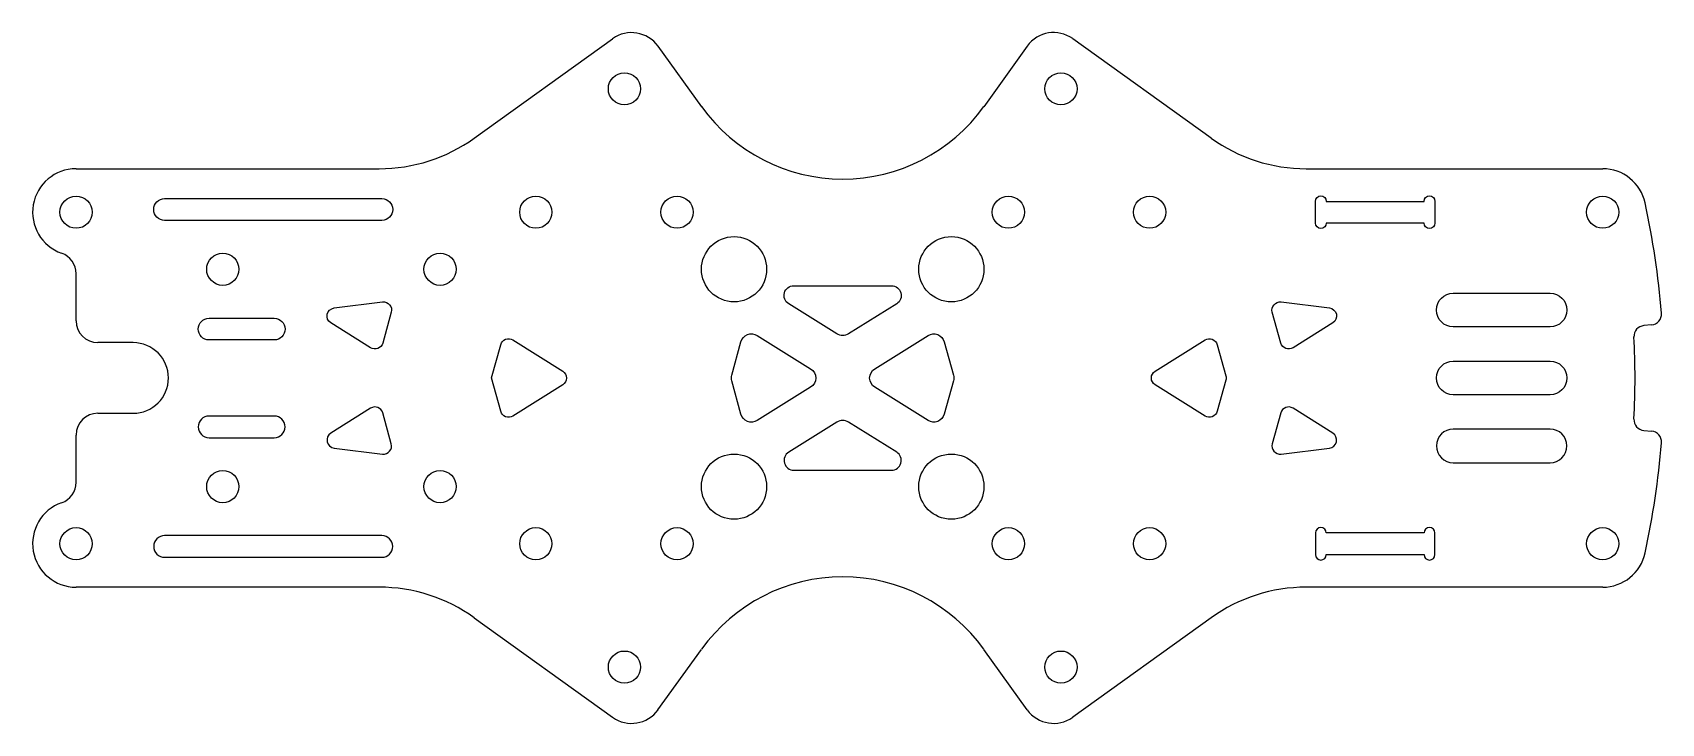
# Model space of a CAD drawing. Header units: millimetres. Extents: x 18 to 168, y 19 to 83.
import ezdxf

# ---------------------------------------------------------------- set-up
doc = ezdxf.new("R2010")
doc.units = ezdxf.units.MM
doc.layers.add('Main Plate', color=2, linetype='Continuous')

msp = doc.modelspace()

# ---------------------------------------------------------------- linework, layer by layer
at = {"layer": 'Main Plate'}
for p, q in [((58.26, 72.8), (70.99, 81.94)), ((75.17, 81.26), (79.17, 75.69)), ((109.16, 81.26), (105.16, 75.69)), ((126.07, 72.8), (113.35, 81.94)), ((21.61, 69.98), (49.51, 69.98)), ((134.82, 69.98), (162.12, 69.98)), ((21.61, 55.98), (21.61, 60.32)), ((166.61, 55.61), (165.91, 55.55)), ((26.86, 53.98), (23.61, 53.98)), ((23.61, 47.48), (26.86, 47.48)), ((21.61, 41.13), (21.61, 45.48)), ((165.91, 45.9), (166.61, 45.84)), ((49.51, 31.48), (21.61, 31.48)), ((162.12, 31.48), (134.83, 31.48)), ((58.26, 28.66), (70.99, 19.51)), ((126.07, 28.66), (113.35, 19.51)), ((75.17, 20.2), (79.17, 25.76)), ((109.16, 20.2), (105.16, 25.76))]:
    msp.add_line(p, q, dxfattribs=at)
for points in [[(136.68, 64.98, -1), (135.68, 64.98), (135.68, 66.98, -1), (136.68, 66.98), (145.68, 66.98, -1), (146.68, 66.98), (146.68, 64.98, -1), (145.68, 64.98)], [(29.76, 65.23, -1), (29.76, 67.23), (49.76, 67.23, -1), (49.76, 65.23)], [(96.66, 59.22, -0.751659), (97.14, 57.55), (92.7, 54.78, -0.286684), (91.64, 54.78), (87.2, 57.55, -0.751659), (87.67, 59.22)], [(157.28, 58.53, -1), (157.28, 55.43), (148.37, 55.43, -1), (148.37, 58.53)], [(45.06, 55.79, -0.70656), (45.36, 57.17), (49.81, 57.72, -0.534402), (50.62, 56.78), (49.84, 53.94, -0.501556), (48.72, 53.51)], [(136.97, 57.17, -0.70656), (137.28, 55.79), (133.62, 53.51, -0.501556), (132.5, 53.94), (131.71, 56.78, -0.534402), (132.53, 57.72)], [(33.85, 54.23, -1), (33.85, 56.23), (39.85, 56.23, -1), (39.85, 54.23)], [(60.69, 53.79, -0.501556), (61.82, 54.23), (66.4, 51.36, -0.55435), (66.4, 50.09), (61.82, 47.23, -0.501556), (60.69, 47.66), (59.85, 50.73)], [(84.3, 46.81, -0.501541), (82.81, 47.39), (81.96, 50.46, -0.135658), (81.96, 50.99), (82.81, 54.06, -0.501541), (84.3, 54.64), (89.22, 51.57, -0.554383), (89.22, 49.88)], [(100.03, 54.64, -0.501541), (101.52, 54.06), (102.37, 50.99, -0.135658), (102.37, 50.46), (101.52, 47.39, -0.501541), (100.03, 46.81), (95.12, 49.88, -0.554383), (95.12, 51.57)], [(120.93, 50.09, -0.55435), (120.93, 51.36), (125.52, 54.23, -0.501556), (126.64, 53.79), (127.43, 50.93, -0.135659), (127.43, 50.53), (126.64, 47.66, -0.501556), (125.52, 47.23)], [(148.37, 49.18, -1), (148.37, 52.28), (157.28, 52.28, -1), (157.28, 49.18)], [(45.06, 45.66, 0.70656), (45.36, 44.28), (49.81, 43.73, 0.534402), (50.62, 44.68), (49.84, 47.51, 0.501556), (48.72, 47.95)], [(136.97, 44.28, 0.70656), (137.28, 45.66), (133.62, 47.95, 0.501556), (132.5, 47.51), (131.71, 44.68, 0.534402), (132.53, 43.73)], [(33.85, 47.23, 1), (33.85, 45.23), (39.85, 45.23, 1), (39.85, 47.23)], [(96.66, 42.24, 0.751659), (97.14, 43.9), (92.7, 46.67, 0.286684), (91.64, 46.67), (87.2, 43.9, 0.751659), (87.67, 42.24)], [(157.28, 42.93, 1), (157.28, 46.03), (148.37, 46.03, 1), (148.37, 42.93)], [(29.76, 36.23, 1), (29.76, 34.23), (49.76, 34.23, 1), (49.76, 36.23)], [(136.68, 36.48, 1), (135.68, 36.48), (135.68, 34.48, 1), (136.68, 34.48), (145.68, 34.48, 1), (146.68, 34.48), (146.68, 36.48, 1), (145.68, 36.48)]]:
    msp.add_lwpolyline(points, format="xyb", close=True, dxfattribs=at)
for centre, radius in [((72.08, 77.33), 1.48), ((112.26, 77.33), 1.48), ((21.61, 65.98), 1.48), ((63.92, 65.98), 1.48), ((76.92, 65.98), 1.48), ((107.42, 65.98), 1.48), ((120.42, 65.98), 1.48), ((162.12, 65.98), 1.48), ((82.17, 60.73), 3), ((102.17, 60.73), 3), ((35.11, 60.73), 1.48), ((55.11, 60.73), 1.48), ((82.17, 40.73), 3), ((102.17, 40.73), 3), ((35.11, 40.73), 1.48), ((55.11, 40.73), 1.48), ((21.61, 35.48), 1.48), ((63.92, 35.48), 1.48), ((76.92, 35.48), 1.48), ((107.42, 35.48), 1.48), ((120.42, 35.48), 1.48), ((162.12, 35.48), 1.48), ((72.08, 24.13), 1.48), ((112.26, 24.13), 1.48)]:
    msp.add_circle(centre, radius, dxfattribs=at)
for centre, radius, start, end in [((72.74, 79.5), 3, 35.7, 125.7), ((111.59, 79.51), 3, 54.3021, 144.3021), ((92.17, 85.03), 16, 215.7, 324.3), ((49.51, 84.98), 15, 270, 305.7), ((134.83, 84.98), 15, 234.3021, 270.0021), ((21.61, 65.98), 4, 90, 250.5288), ((162.12, 65.98), 4, 12.2988, 90), ((92.17, 50.73), 75.59, 4.5218, 12.2988), ((19.61, 60.32), 2, 360, 70.5288), ((23.61, 55.98), 2, 180, 270), ((166, 54.55), 1, 95, 182.9672), ((166.53, 56.61), 1, 275, 4.5218), ((26.86, 50.73), 3.25, 270, 90), ((92.17, 50.73), 72.93, 357.0328, 2.9672), ((23.61, 45.48), 2, 90, 180), ((166, 46.9), 1, 177.0328, 265), ((166.53, 44.85), 1, 355.4782, 85), ((92.17, 50.73), 75.59, 347.7012, 355.4782), ((19.61, 41.13), 2, 289.4712, 0), ((21.61, 35.48), 4, 109.4712, 270), ((162.12, 35.48), 4, 270, 347.7012), ((92.17, 16.43), 16, 35.7, 144.3), ((49.51, 16.48), 15, 54.3, 90), ((134.83, 16.48), 15, 89.9979, 125.6979), ((72.74, 21.95), 3, 234.3, 324.3), ((111.59, 21.95), 3, 215.6979, 305.6979)]:
    msp.add_arc(centre, radius, start, end, dxfattribs=at)

doc.saveas('drawing.dxf')
